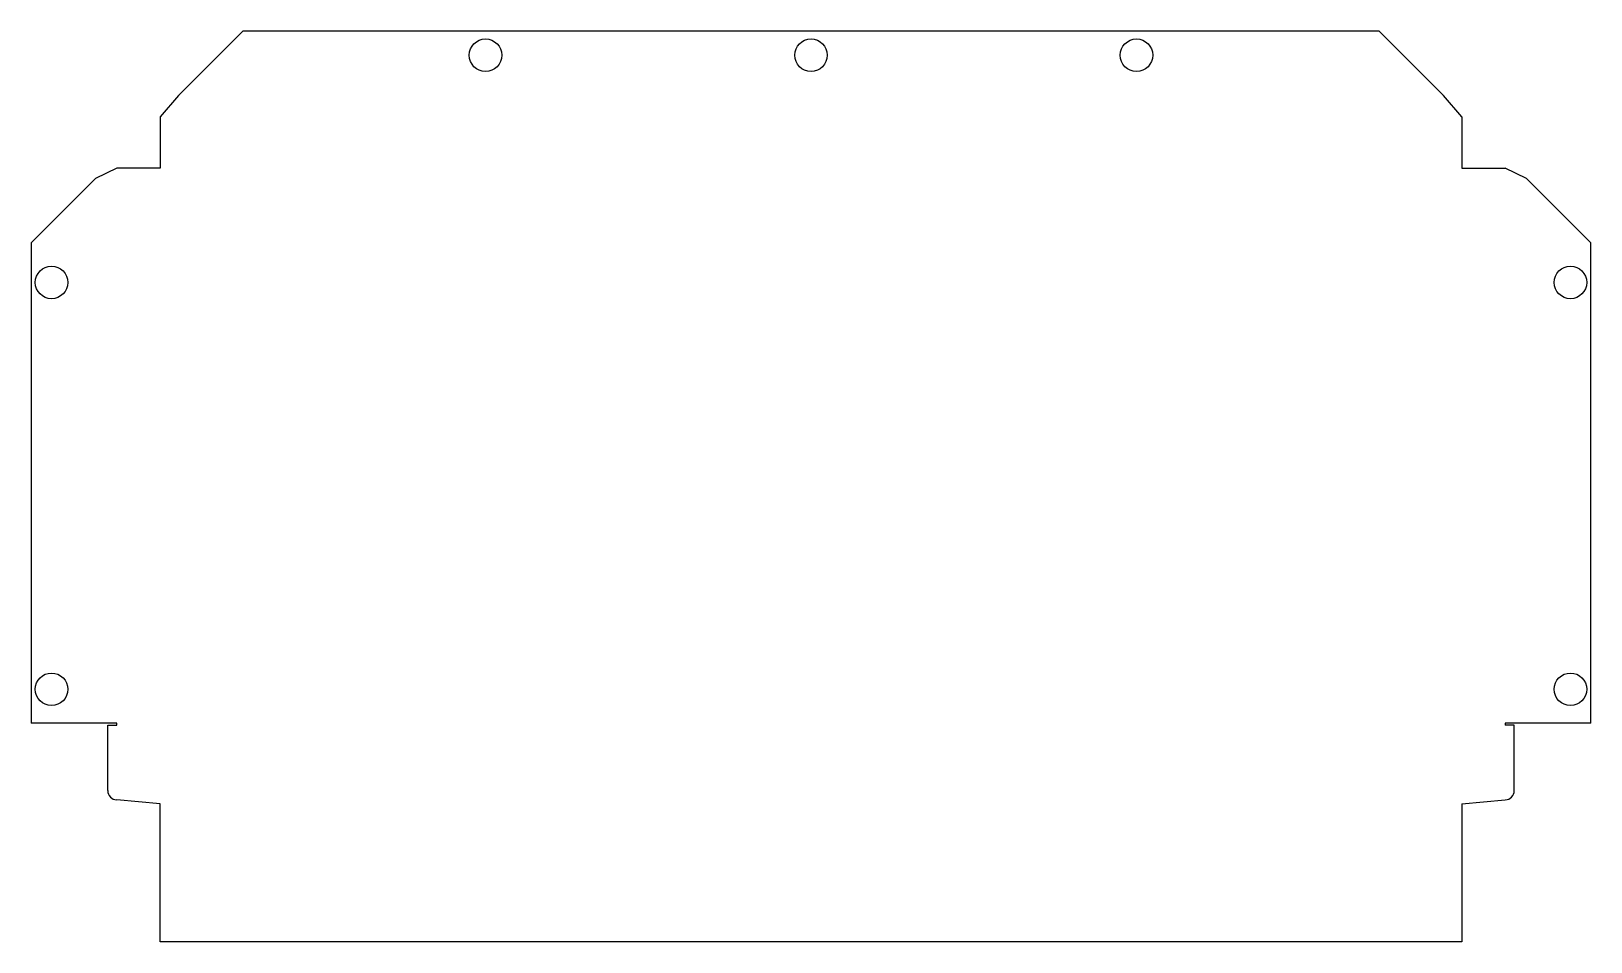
# Model space of a CAD drawing. Header units: millimetres. Extents: x -192 to 192, y 912 to 1136.
import ezdxf

# ---------------------------------------------------------------- set-up
doc = ezdxf.new("R2010")
doc.units = ezdxf.units.MM

msp = doc.modelspace()

# ---------------------------------------------------------------- linework, layer by layer
at = {"color": 7, "linetype": 'Continuous', "lineweight": 25}
for p, q in [((-155.45, 1119.92), (-139.65, 1135.72)), ((139.65, 1135.72), (-139.65, 1135.72)), ((139.65, 1135.72), (155.45, 1119.92)), ((-155.45, 1119.92), (-160, 1114.69)), ((160, 1114.69), (155.45, 1119.92)), ((-160, 1114.69), (-160, 1102.06)), ((160, 1114.69), (160, 1102.06)), ((-170.63, 1102.06), (-175.86, 1099.5)), ((-160, 1102.06), (-170.63, 1102.06)), ((160, 1102.06), (170.63, 1102.06)), ((175.86, 1099.5), (170.63, 1102.06)), ((-175.86, 1099.5), (-191.66, 1083.7)), ((175.86, 1099.5), (191.66, 1083.7)), ((-191.66, 1083.7), (-191.66, 965.64)), ((191.66, 965.64), (191.66, 1083.7)), ((-170.63, 965.64), (-191.66, 965.64)), ((-172.83, 949.07), (-172.83, 965.13)), ((-172.83, 965.13), (-170.63, 965.13)), ((-170.63, 965.13), (-170.63, 965.64)), ((191.66, 965.64), (170.63, 965.64)), ((170.63, 965.64), (170.63, 965.13)), ((172.83, 965.13), (170.63, 965.13)), ((172.83, 949.07), (172.83, 965.13)), ((-160, 945.84), (-170.63, 946.77)), ((-160, 911.89), (-160, 945.84)), ((160, 945.84), (170.63, 946.77)), ((160, 945.84), (160, 911.89)), ((160, 911.89), (-160, 911.89))]:
    msp.add_line(p, q, dxfattribs=at)
for centre in [(-80, 1129.82), (0, 1129.82), (80, 1129.82), (-186.66, 1073.96), (186.66, 1073.96), (-186.66, 973.96), (186.66, 973.96)]:
    msp.add_circle(centre, 4, dxfattribs=at)
for centre, start, end in [((-170.53, 949.07), 180, 267.4775), ((170.53, 949.07), 272.5225, 0)]:
    msp.add_arc(centre, 2.3, start, end, dxfattribs=at)

doc.saveas('drawing.dxf')
